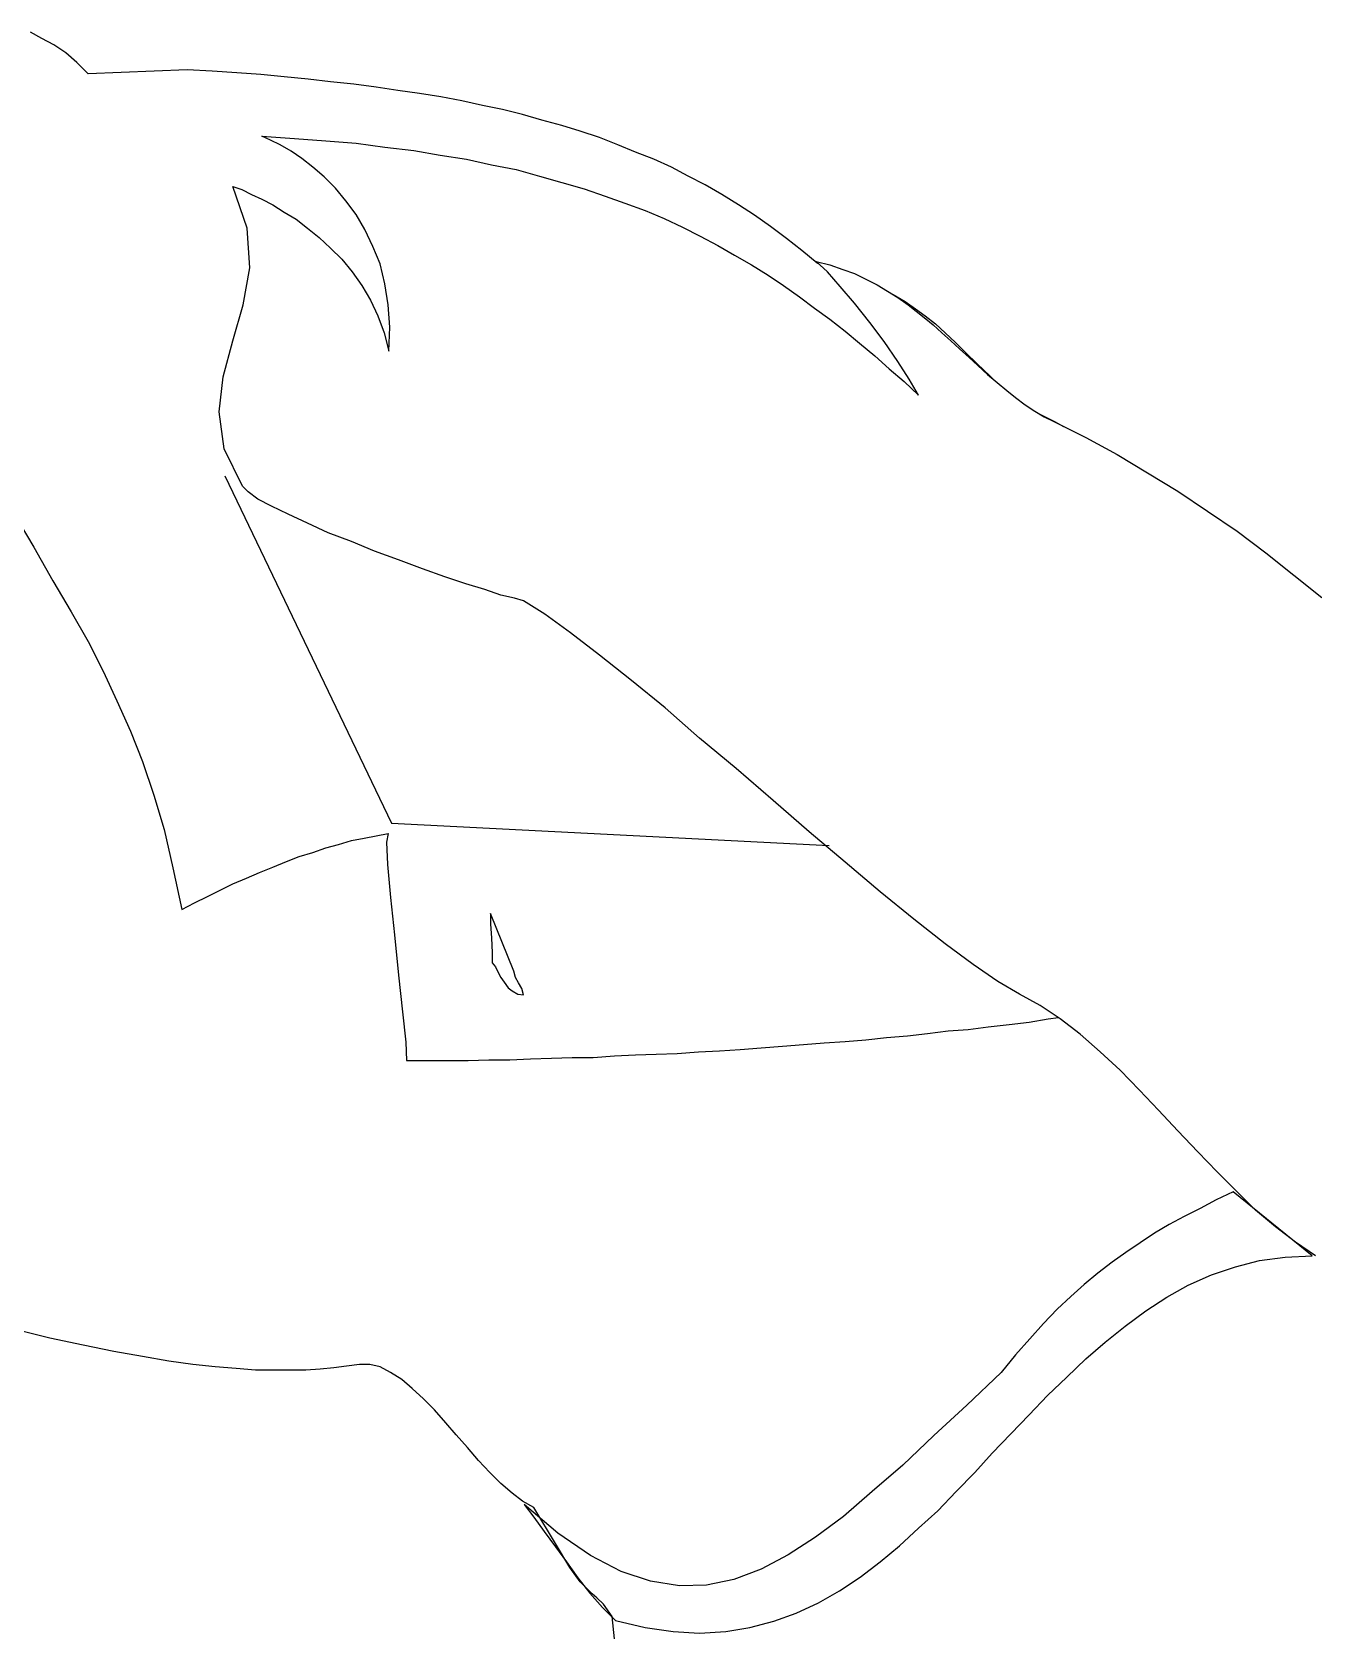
# Model space of a CAD drawing. Extents: x 16850 to 17807, y 235 to 1624.
# Drawn here: x 17142.4 to 17433.6, y 1098.7 to 1463.3 of the extents above; entities that cross this region are included whole.
import ezdxf

# ---------------------------------------------------------------- set-up
doc = ezdxf.new("R2010")
doc.units = 0
doc.header["$LTSCALE"] = 1270
doc.header["$MEASUREMENT"] = 0
doc.layers.get('0').update_dxf_attribs({"linetype": 'CONTINUOUS'})

msp = doc.modelspace()

# ---------------------------------------------------------------- linework, layer by layer
at = {"linetype": 'CONTINUOUS'}
for p, q in [((17144.58, 1461.86), (17142.04, 1463.32)), ((17147.31, 1460.41), (17144.58, 1461.86)), ((17150.04, 1458.59), (17147.31, 1460.41)), ((17152.58, 1456.41), (17150.04, 1458.59)), ((17155.13, 1453.86), (17152.58, 1456.41)), ((17177.67, 1454.77), (17155.13, 1453.86)), ((17183.3, 1454.41), (17177.67, 1454.77)), ((17188.94, 1454.05), (17183.3, 1454.41)), ((17194.39, 1453.68), (17188.94, 1454.05)), ((17199.67, 1453.14), (17194.39, 1453.68)), ((17205.13, 1452.59), (17199.67, 1453.14)), ((17210.21, 1452.04), (17205.13, 1452.59)), ((17215.48, 1451.5), (17210.21, 1452.04)), ((17220.57, 1450.77), (17215.48, 1451.5)), ((17225.49, 1450.05), (17220.57, 1450.77)), ((17230.39, 1449.32), (17225.49, 1450.05)), ((17235.3, 1448.59), (17230.39, 1449.32)), ((17240.02, 1447.68), (17235.3, 1448.59)), ((17244.75, 1446.59), (17240.02, 1447.68)), ((17249.3, 1445.68), (17244.75, 1446.59)), ((17253.85, 1444.59), (17249.3, 1445.68)), ((17258.2, 1443.32), (17253.85, 1444.59)), ((17262.75, 1442.05), (17258.2, 1443.32)), ((17266.93, 1440.77), (17262.75, 1442.05)), ((17271.3, 1439.32), (17266.93, 1440.77)), ((17194.58, 1439.68), (17202.03, 1439.14)), ((17196.58, 1438.77), (17194.58, 1439.68)), ((17198.76, 1437.68), (17196.58, 1438.77)), ((17201.3, 1436.23), (17198.76, 1437.68)), ((17202.03, 1439.14), (17209.12, 1438.59)), ((17209.12, 1438.59), (17216.03, 1438.05)), ((17216.03, 1438.05), (17222.58, 1437.14)), ((17222.58, 1437.14), (17229.12, 1436.41)), ((17275.48, 1437.68), (17271.3, 1439.32)), ((17279.48, 1436.04), (17275.48, 1437.68)), ((17203.67, 1434.59), (17201.3, 1436.23)), ((17206.21, 1432.59), (17203.67, 1434.59)), ((17229.12, 1436.41), (17235.12, 1435.32)), ((17235.12, 1435.32), (17241.12, 1434.41)), ((17241.12, 1434.41), (17246.76, 1433.14)), ((17246.76, 1433.14), (17252.39, 1432.04)), ((17283.66, 1434.41), (17279.48, 1436.04)), ((17287.66, 1432.59), (17283.66, 1434.41)), ((17208.76, 1430.41), (17206.21, 1432.59)), ((17211.31, 1427.87), (17208.76, 1430.41)), ((17252.39, 1432.04), (17257.66, 1430.59)), ((17257.66, 1430.59), (17262.75, 1429.14)), ((17291.47, 1430.59), (17287.66, 1432.59)), ((17295.29, 1428.59), (17291.47, 1430.59)), ((17188.03, 1428.23), (17190.04, 1427.5)), ((17191.3, 1418.77), (17188.03, 1428.23)), ((17190.04, 1427.5), (17192.22, 1426.41)), ((17192.22, 1426.41), (17194.58, 1425.32)), ((17213.67, 1424.95), (17211.31, 1427.87)), ((17262.75, 1429.14), (17267.84, 1427.68)), ((17267.84, 1427.68), (17272.57, 1426.05)), ((17272.57, 1426.05), (17277.11, 1424.41)), ((17299.11, 1426.41), (17295.29, 1428.59)), ((17302.93, 1424.05), (17299.11, 1426.41)), ((17194.58, 1425.32), (17197.13, 1424.05)), ((17197.13, 1424.05), (17199.67, 1422.41)), ((17199.67, 1422.41), (17202.39, 1420.78)), ((17216.03, 1421.86), (17213.67, 1424.95)), ((17277.11, 1424.41), (17281.66, 1422.77)), ((17281.66, 1422.77), (17286.02, 1420.96)), ((17306.56, 1421.69), (17302.93, 1424.05)), ((17191.85, 1409.69), (17191.3, 1418.77)), ((17202.39, 1420.78), (17204.94, 1418.77)), ((17204.94, 1418.77), (17207.66, 1416.59)), ((17218.03, 1418.41), (17216.03, 1421.86)), ((17219.85, 1414.59), (17218.03, 1418.41)), ((17286.02, 1420.96), (17290.21, 1418.96)), ((17290.21, 1418.96), (17294.21, 1416.96)), ((17310.2, 1419.14), (17306.56, 1421.69)), ((17313.84, 1416.41), (17310.2, 1419.14)), ((17207.66, 1416.59), (17210.21, 1414.23)), ((17294.21, 1416.96), (17298.21, 1414.77)), ((17298.21, 1414.77), (17302.02, 1412.59)), ((17317.29, 1413.69), (17313.84, 1416.41)), ((17210.21, 1414.23), (17212.76, 1411.68)), ((17212.76, 1411.68), (17215.12, 1408.78)), ((17221.49, 1410.6), (17219.85, 1414.59)), ((17302.02, 1412.59), (17305.84, 1410.41)), ((17320.74, 1410.77), (17317.29, 1413.69)), ((17320.56, 1411.14), (17323.65, 1410.41)), ((17323.11, 1408.78), (17320.56, 1411.14)), ((17190.39, 1401.32), (17191.85, 1409.69)), ((17215.12, 1408.78), (17217.3, 1405.69)), ((17222.58, 1406.05), (17221.49, 1410.6)), ((17305.84, 1410.41), (17309.65, 1408.05)), ((17309.65, 1408.05), (17313.11, 1405.69)), ((17321.11, 1410.6), (17320.74, 1410.77)), ((17326.02, 1405.5), (17323.11, 1408.78)), ((17323.65, 1410.41), (17326.57, 1409.32)), ((17326.57, 1409.32), (17329.29, 1408.41)), ((17329.29, 1408.41), (17331.83, 1407.14)), ((17217.3, 1405.69), (17219.31, 1402.41)), ((17223.3, 1401.32), (17222.58, 1406.05)), ((17313.11, 1405.69), (17316.74, 1403.14)), ((17329.29, 1401.69), (17326.02, 1405.5)), ((17331.83, 1407.14), (17334.38, 1405.87)), ((17334.38, 1405.87), (17336.74, 1404.41)), ((17336.74, 1404.41), (17339.11, 1402.96)), ((17337.29, 1404.05), (17338.01, 1403.68)), ((17338.01, 1403.68), (17340.75, 1402.05)), ((17188.03, 1393.14), (17190.39, 1401.32)), ((17219.31, 1402.41), (17220.94, 1398.78)), ((17223.66, 1396.23), (17223.3, 1401.32)), ((17316.74, 1403.14), (17320.2, 1400.59)), ((17320.2, 1400.59), (17323.65, 1398.05)), ((17332.74, 1397.32), (17329.29, 1401.69)), ((17339.11, 1402.96), (17341.47, 1401.32)), ((17340.75, 1402.05), (17343.11, 1400.41)), ((17341.47, 1401.32), (17343.29, 1399.87)), ((17343.11, 1400.41), (17345.29, 1398.78)), ((17220.94, 1398.78), (17222.4, 1394.96)), ((17323.65, 1398.05), (17327.11, 1395.32)), ((17336.02, 1392.96), (17332.74, 1397.32)), ((17343.29, 1399.87), (17345.1, 1398.41)), ((17345.1, 1398.41), (17347.11, 1396.78)), ((17345.29, 1398.78), (17347.65, 1396.96)), ((17347.11, 1396.78), (17349.1, 1394.96)), ((17347.65, 1396.96), (17349.83, 1394.96)), ((17185.85, 1384.96), (17188.03, 1393.14)), ((17222.4, 1394.96), (17223.48, 1390.78)), ((17223.48, 1390.78), (17223.66, 1396.23)), ((17327.11, 1395.32), (17330.38, 1392.59)), ((17339.11, 1388.42), (17336.02, 1392.96)), ((17349.1, 1394.96), (17351.11, 1393.14)), ((17349.83, 1394.96), (17352.19, 1392.78)), ((17351.11, 1393.14), (17353.1, 1391.32)), ((17352.19, 1392.78), (17354.56, 1390.41)), ((17330.38, 1392.59), (17333.84, 1389.69)), ((17333.84, 1389.69), (17337.1, 1386.78)), ((17353.1, 1391.32), (17355.28, 1389.33)), ((17354.56, 1390.41), (17357.1, 1387.87)), ((17355.28, 1389.33), (17357.29, 1387.51)), ((17337.1, 1386.78), (17340.56, 1383.87)), ((17341.66, 1384.42), (17339.11, 1388.42)), ((17357.1, 1387.87), (17360.01, 1385.14)), ((17357.29, 1387.51), (17359.46, 1385.5)), ((17359.46, 1385.5), (17361.64, 1383.69)), ((17184.94, 1376.96), (17185.85, 1384.96)), ((17340.56, 1383.87), (17343.83, 1380.78)), ((17343.83, 1380.78), (17341.66, 1384.42)), ((17360.01, 1385.14), (17360.92, 1384.23)), ((17361.64, 1383.69), (17363.83, 1381.87)), ((17363.83, 1381.87), (17365.82, 1380.23)), ((17365.82, 1380.23), (17368.01, 1378.6)), ((17368.01, 1378.6), (17370.19, 1377.14)), ((17186.04, 1368.6), (17184.94, 1376.96)), ((17370.19, 1377.14), (17372.37, 1375.87)), ((17370.73, 1376.78), (17374.73, 1374.78)), ((17372.37, 1375.87), (17374.55, 1374.78)), ((17374.55, 1374.78), (17381.82, 1371.15)), ((17374.73, 1374.78), (17376.73, 1373.69)), ((17381.82, 1371.15), (17388.91, 1367.32)), ((17190.22, 1360.06), (17186.04, 1368.6)), ((17388.91, 1367.32), (17395.82, 1363.15)), ((17186.22, 1362.42), (17224.03, 1283.52)), ((17191.49, 1358.78), (17190.22, 1360.06)), ((17395.82, 1363.15), (17402.73, 1358.96)), ((17193.67, 1357.14), (17191.49, 1358.78)), ((17196.76, 1355.51), (17193.67, 1357.14)), ((17402.73, 1358.96), (17409.45, 1354.42)), ((17138.04, 1354.24), (17142.77, 1346.24)), ((17200.57, 1353.69), (17196.76, 1355.51)), ((17204.94, 1351.69), (17200.57, 1353.69)), ((17409.45, 1354.42), (17416.18, 1349.87)), ((17209.67, 1349.51), (17204.94, 1351.69)), ((17214.94, 1347.51), (17209.67, 1349.51)), ((17416.18, 1349.87), (17422.72, 1344.97)), ((17142.77, 1346.24), (17147.13, 1338.6)), ((17220.21, 1345.33), (17214.94, 1347.51)), ((17225.67, 1343.33), (17220.21, 1345.33)), ((17231.12, 1341.33), (17225.67, 1343.33)), ((17422.72, 1344.97), (17429.09, 1339.87)), ((17147.13, 1338.6), (17151.31, 1331.51)), ((17236.21, 1339.51), (17231.12, 1341.33)), ((17240.93, 1337.88), (17236.21, 1339.51)), ((17429.09, 1339.87), (17435.45, 1334.79)), ((17245.3, 1336.6), (17240.93, 1337.88)), ((17248.93, 1335.33), (17245.3, 1336.6)), ((17252.02, 1334.6), (17248.93, 1335.33)), ((17254.03, 1334.06), (17252.02, 1334.6)), ((17151.31, 1331.51), (17155.13, 1324.78)), ((17258.93, 1330.97), (17254.03, 1334.06)), ((17264.75, 1326.79), (17258.93, 1330.97)), ((17155.13, 1324.78), (17158.58, 1318.06)), ((17271.3, 1321.69), (17264.75, 1326.79)), ((17278.57, 1315.88), (17271.3, 1321.69)), ((17158.58, 1318.06), (17161.68, 1311.33)), ((17286.21, 1309.7), (17278.57, 1315.88)), ((17161.68, 1311.33), (17164.77, 1304.42)), ((17294.02, 1302.79), (17286.21, 1309.7)), ((17164.77, 1304.42), (17167.49, 1297.52)), ((17302.38, 1295.88), (17294.02, 1302.79)), ((17167.49, 1297.52), (17170.04, 1289.88)), ((17310.75, 1288.61), (17302.38, 1295.88)), ((17170.04, 1289.88), (17172.4, 1282.06)), ((17318.93, 1281.52), (17310.75, 1288.61)), ((17224.03, 1283.52), (17323.48, 1278.43)), ((17172.4, 1282.06), (17174.4, 1273.34)), ((17214.94, 1279.52), (17217.85, 1280.06)), ((17217.85, 1280.06), (17220.57, 1280.61)), ((17220.57, 1280.61), (17223.3, 1281.16)), ((17223.3, 1281.16), (17222.94, 1279.15)), ((17327.11, 1274.61), (17318.93, 1281.52)), ((17203.12, 1275.88), (17206.21, 1276.79)), ((17206.21, 1276.79), (17209.12, 1277.89)), ((17209.12, 1277.89), (17212.03, 1278.61)), ((17212.03, 1278.61), (17214.94, 1279.52)), ((17222.94, 1279.15), (17223.12, 1274.07)), ((17174.4, 1273.34), (17176.4, 1263.88)), ((17194.04, 1272.25), (17197.13, 1273.52)), ((17197.13, 1273.52), (17200.22, 1274.8)), ((17200.22, 1274.8), (17203.12, 1275.88)), ((17223.12, 1274.07), (17223.85, 1266.61)), ((17335.11, 1267.88), (17327.11, 1274.61)), ((17185.13, 1268.25), (17188.03, 1269.7)), ((17188.03, 1269.7), (17191.12, 1270.97)), ((17191.12, 1270.97), (17194.04, 1272.25)), ((17176.4, 1263.88), (17179.3, 1265.34)), ((17179.3, 1265.34), (17182.22, 1266.79)), ((17182.22, 1266.79), (17185.13, 1268.25)), ((17223.85, 1266.61), (17224.76, 1258.07)), ((17342.74, 1261.7), (17335.11, 1267.88)), ((17251.84, 1249.88), (17246.57, 1262.98)), ((17246.57, 1262.98), (17246.57, 1260.61)), ((17349.83, 1256.06), (17342.74, 1261.7)), ((17224.76, 1258.07), (17225.67, 1248.97)), ((17246.57, 1260.61), (17246.76, 1257.34)), ((17246.76, 1257.34), (17246.94, 1254.07)), ((17356.19, 1251.34), (17349.83, 1256.06)), ((17246.94, 1254.07), (17246.94, 1251.7)), ((17246.94, 1251.7), (17247.67, 1250.79)), ((17247.67, 1250.79), (17248.21, 1249.7)), ((17361.82, 1247.52), (17356.19, 1251.34)), ((17225.67, 1248.97), (17226.57, 1240.61)), ((17248.21, 1249.7), (17248.93, 1248.43)), ((17248.93, 1248.43), (17249.66, 1247.34)), ((17249.66, 1247.34), (17250.57, 1246.07)), ((17252.21, 1248.43), (17251.84, 1249.88)), ((17252.93, 1247.16), (17252.21, 1248.43)), ((17253.66, 1245.88), (17252.93, 1247.16)), ((17366.73, 1244.61), (17361.82, 1247.52)), ((17250.57, 1246.07), (17251.48, 1245.34)), ((17251.48, 1245.34), (17252.75, 1244.61)), ((17252.75, 1244.61), (17254.03, 1244.43)), ((17254.03, 1244.43), (17253.66, 1245.88)), ((17371.46, 1242.07), (17366.73, 1244.61)), ((17226.57, 1240.61), (17227.3, 1233.71)), ((17376, 1238.98), (17371.46, 1242.07)), ((17345.83, 1235.7), (17350.56, 1236.25)), ((17350.56, 1236.25), (17355.11, 1236.61)), ((17355.11, 1236.61), (17359.64, 1237.16)), ((17359.64, 1237.16), (17364.37, 1237.71)), ((17364.37, 1237.71), (17368.91, 1238.25)), ((17368.91, 1238.25), (17373.28, 1238.98)), ((17373.28, 1238.98), (17375.64, 1239.34)), ((17375.64, 1239.34), (17375.64, 1239.16)), ((17380.55, 1235.52), (17376, 1238.98)), ((17227.3, 1233.71), (17227.48, 1229.52)), ((17303.29, 1232.07), (17308.02, 1232.43)), ((17308.02, 1232.43), (17312.93, 1232.8)), ((17312.93, 1232.8), (17317.65, 1233.16)), ((17317.65, 1233.16), (17322.38, 1233.52)), ((17322.38, 1233.52), (17327.11, 1233.89)), ((17327.11, 1233.89), (17331.83, 1234.25)), ((17331.83, 1234.25), (17336.56, 1234.79)), ((17336.56, 1234.79), (17341.29, 1235.16)), ((17341.29, 1235.16), (17345.83, 1235.7)), ((17385.1, 1231.52), (17380.55, 1235.52)), ((17227.48, 1229.52), (17232.21, 1229.52)), ((17232.21, 1229.52), (17236.76, 1229.52)), ((17236.76, 1229.52), (17241.48, 1229.52)), ((17241.48, 1229.52), (17246.21, 1229.71)), ((17246.21, 1229.71), (17250.94, 1229.71)), ((17250.94, 1229.71), (17255.66, 1229.89)), ((17255.66, 1229.89), (17260.39, 1230.07)), ((17260.39, 1230.07), (17265.12, 1230.25)), ((17265.12, 1230.25), (17269.85, 1230.25)), ((17269.85, 1230.25), (17274.75, 1230.62)), ((17274.75, 1230.62), (17279.48, 1230.79)), ((17279.48, 1230.79), (17284.2, 1230.98)), ((17284.2, 1230.98), (17288.93, 1231.16)), ((17288.93, 1231.16), (17293.84, 1231.52)), ((17293.84, 1231.52), (17298.56, 1231.7)), ((17298.56, 1231.7), (17303.29, 1232.07)), ((17389.64, 1227.35), (17385.1, 1231.52)), ((17394, 1222.8), (17389.64, 1227.35)), ((17398.36, 1218.25), (17394, 1222.8)), ((17402.73, 1213.52), (17398.36, 1218.25)), ((17407.28, 1208.8), (17402.73, 1213.52)), ((17411.63, 1204.25), (17407.28, 1208.8)), ((17416, 1199.89), (17411.63, 1204.25)), ((17415.28, 1199.71), (17411.45, 1197.89)), ((17433.27, 1185.16), (17415.28, 1199.71)), ((17420.36, 1195.53), (17416, 1199.89)), ((17407.82, 1195.9), (17404.19, 1194.07)), ((17411.45, 1197.89), (17407.82, 1195.9)), ((17400.73, 1192.25), (17397.45, 1190.26)), ((17404.19, 1194.07), (17400.73, 1192.25)), ((17424.91, 1191.71), (17420.36, 1195.53)), ((17397.45, 1190.26), (17394.18, 1188.08)), ((17429.46, 1188.25), (17424.91, 1191.71)), ((17390.91, 1185.89), (17387.82, 1183.71)), ((17394.18, 1188.08), (17390.91, 1185.89)), ((17427.09, 1184.81), (17433.27, 1185.16)), ((17434, 1185.16), (17429.46, 1188.25)), ((17387.82, 1183.71), (17384.55, 1181.16)), ((17410.37, 1180.81), (17415.82, 1182.62)), ((17415.82, 1182.62), (17421.27, 1184.08)), ((17421.27, 1184.08), (17427.09, 1184.81)), ((17381.46, 1178.62), (17378.37, 1175.89)), ((17384.55, 1181.16), (17381.46, 1178.62)), ((17400.19, 1175.71), (17405.09, 1178.44)), ((17405.09, 1178.44), (17410.37, 1180.81)), ((17378.37, 1175.89), (17375.27, 1172.99)), ((17395.46, 1172.62), (17400.19, 1175.71)), ((17375.27, 1172.99), (17372.18, 1169.72)), ((17390.73, 1169.17), (17395.46, 1172.62)), ((17146.4, 1166.44), (17138.22, 1168.44)), ((17372.18, 1169.72), (17369.09, 1166.26)), ((17386.18, 1165.53), (17390.73, 1169.17)), ((17154.03, 1164.8), (17146.4, 1166.44)), ((17160.95, 1163.35), (17154.03, 1164.8)), ((17167.49, 1162.26), (17160.95, 1163.35)), ((17369.09, 1166.26), (17365.82, 1162.63)), ((17381.82, 1161.72), (17386.18, 1165.53)), ((17173.49, 1161.17), (17167.49, 1162.26)), ((17178.95, 1160.44), (17173.49, 1161.17)), ((17184.03, 1159.89), (17178.95, 1160.44)), ((17188.76, 1159.54), (17184.03, 1159.89)), ((17193.13, 1159.17), (17188.76, 1159.54)), ((17210.94, 1159.71), (17207.85, 1159.35)), ((17213.85, 1160.08), (17210.94, 1159.71)), ((17216.76, 1160.44), (17213.85, 1160.08)), ((17219.12, 1160.44), (17216.76, 1160.44)), ((17221.49, 1159.89), (17219.12, 1160.44)), ((17223.85, 1158.63), (17221.49, 1159.89)), ((17365.82, 1162.63), (17362.55, 1158.63)), ((17377.46, 1157.54), (17381.82, 1161.72)), ((17197.13, 1159.17), (17193.13, 1159.17)), ((17200.94, 1159.17), (17197.13, 1159.17)), ((17204.57, 1159.17), (17200.94, 1159.17)), ((17207.85, 1159.35), (17204.57, 1159.17)), ((17226.4, 1157), (17223.85, 1158.63)), ((17228.76, 1155), (17226.4, 1157)), ((17362.55, 1158.63), (17354.74, 1151.18)), ((17373.09, 1153.36), (17377.46, 1157.54)), ((17231.3, 1152.63), (17228.76, 1155)), ((17233.84, 1150.09), (17231.3, 1152.63)), ((17368.91, 1149), (17373.09, 1153.36)), ((17236.39, 1147.18), (17233.84, 1150.09)), ((17354.74, 1151.18), (17347.29, 1144.27)), ((17364.74, 1144.64), (17368.91, 1149)), ((17238.75, 1144.46), (17236.39, 1147.18)), ((17241.3, 1141.54), (17238.75, 1144.46)), ((17243.85, 1138.63), (17241.3, 1141.54)), ((17347.29, 1144.27), (17340.2, 1137.55)), ((17360.55, 1140.27), (17364.74, 1144.64)), ((17246.39, 1135.91), (17243.85, 1138.63)), ((17340.2, 1137.55), (17333.29, 1131.54)), ((17356.56, 1135.91), (17360.55, 1140.27)), ((17248.93, 1133.37), (17246.39, 1135.91)), ((17352.38, 1131.54), (17356.56, 1135.91)), ((17251.48, 1131.19), (17248.93, 1133.37)), ((17253.85, 1129.37), (17251.48, 1131.19)), ((17333.29, 1131.54), (17326.75, 1125.91)), ((17348.19, 1127.19), (17352.38, 1131.54)), ((17256.39, 1127.91), (17253.85, 1129.37)), ((17254.21, 1128.64), (17256.39, 1125.73)), ((17261.85, 1122.09), (17254.21, 1128.64)), ((17261.3, 1119.73), (17256.39, 1127.91)), ((17343.83, 1123.19), (17348.19, 1127.19)), ((17256.39, 1125.73), (17258.76, 1122.46)), ((17326.75, 1125.91), (17320.38, 1121.18)), ((17339.47, 1119.19), (17343.83, 1123.19)), ((17258.76, 1122.46), (17261.3, 1119)), ((17264.57, 1114.28), (17261.3, 1119.73)), ((17269.29, 1117), (17261.85, 1122.09)), ((17320.38, 1121.18), (17314.2, 1117.18)), ((17261.3, 1119), (17263.84, 1115.55)), ((17276.21, 1113.36), (17269.29, 1117)), ((17314.2, 1117.18), (17308.02, 1113.91)), ((17335.11, 1115.55), (17339.47, 1119.19)), ((17263.84, 1115.55), (17266.39, 1111.91)), ((17266.93, 1111), (17264.57, 1114.28)), ((17282.93, 1111.19), (17276.21, 1113.36)), ((17308.02, 1113.91), (17301.84, 1111.55)), ((17325.84, 1109.01), (17330.57, 1112.1)), ((17330.57, 1112.1), (17335.11, 1115.55)), ((17266.39, 1111.91), (17269.12, 1108.46)), ((17268.57, 1109.36), (17266.93, 1111)), ((17269.66, 1108.28), (17268.57, 1109.36)), ((17269.12, 1108.46), (17272.03, 1105.19)), ((17289.48, 1110.09), (17282.93, 1111.19)), ((17295.66, 1110.27), (17289.48, 1110.09)), ((17301.84, 1111.55), (17295.66, 1110.27)), ((17321.11, 1106.27), (17325.84, 1109.01)), ((17270.75, 1107.37), (17269.66, 1108.28)), ((17272.21, 1105.92), (17270.75, 1107.37)), ((17272.03, 1105.19), (17274.93, 1102.27)), ((17274.2, 1103.18), (17272.21, 1105.92)), ((17316.02, 1103.91), (17321.11, 1106.27)), ((17274.75, 1098.1), (17274.2, 1103.18)), ((17274.93, 1102.27), (17281.66, 1100.64)), ((17305.47, 1100.64), (17310.93, 1102.09)), ((17310.93, 1102.09), (17316.02, 1103.91)), ((17281.66, 1100.64), (17288.02, 1099.73)), ((17288.02, 1099.73), (17294.02, 1099.37)), ((17294.02, 1099.37), (17300.02, 1099.73)), ((17300.02, 1099.73), (17305.47, 1100.64))]:
    msp.add_line(p, q, dxfattribs=at)

doc.saveas('drawing.dxf')
